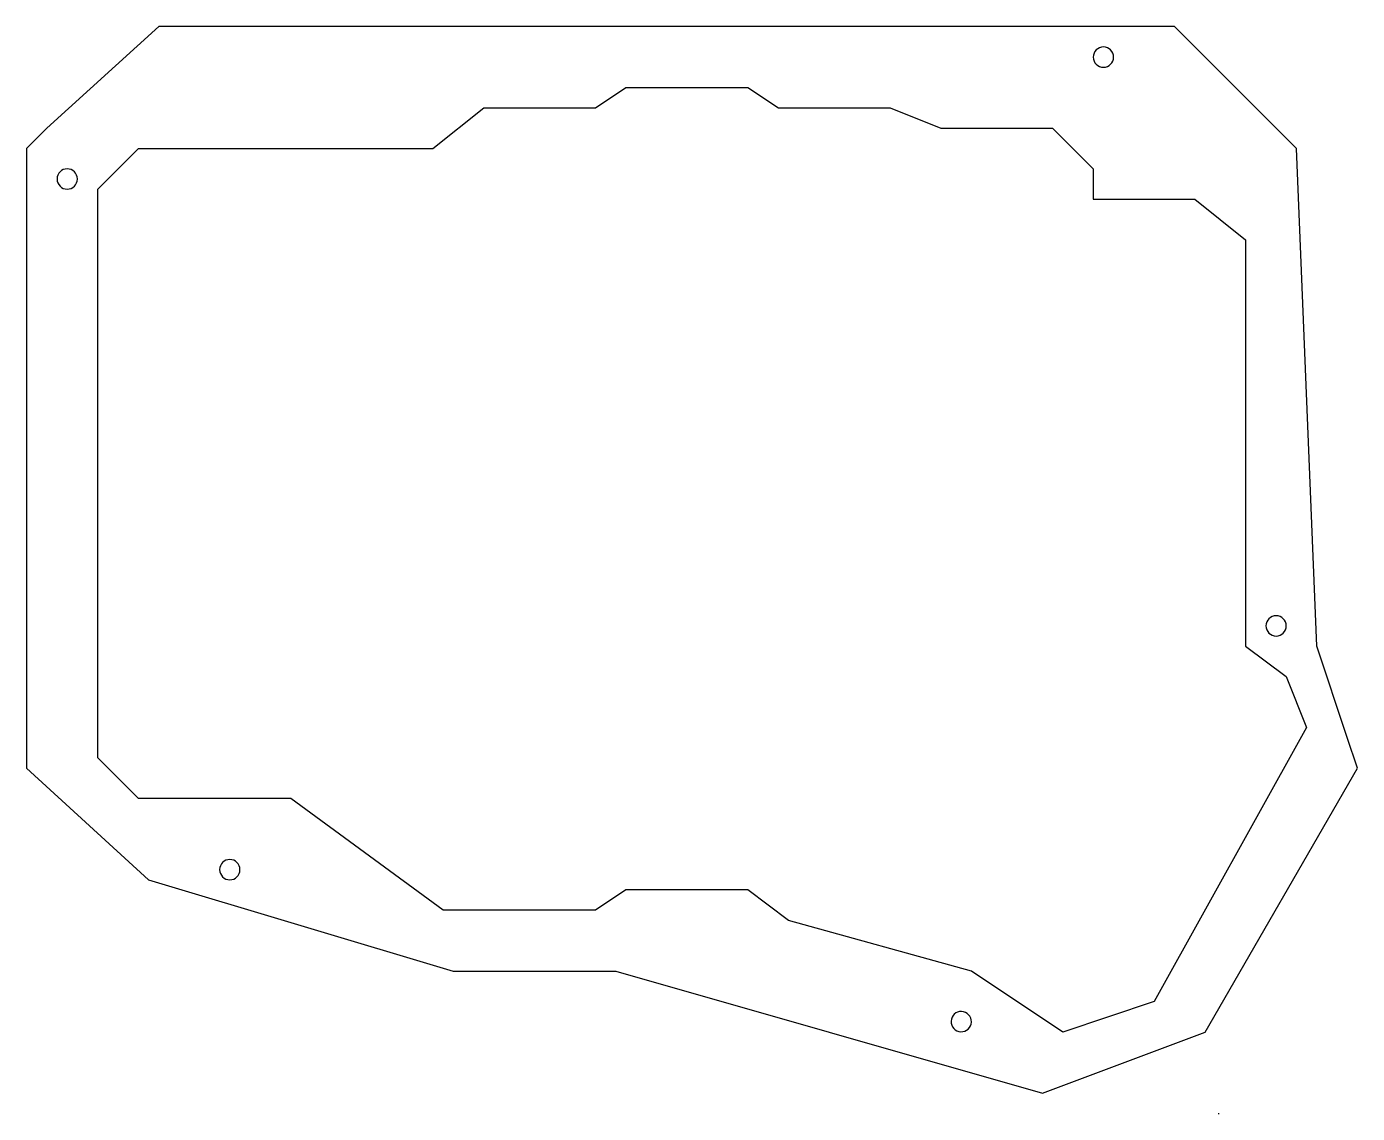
# Model space of a CAD drawing. Header units: millimetres. Extents: x 2700 to 9250, y -6900 to -1550.
import ezdxf

# ---------------------------------------------------------------- set-up
doc = ezdxf.new("R2010")
doc.units = ezdxf.units.MM

msp = doc.modelspace()

# ---------------------------------------------------------------- linework, layer by layer
for points in [[(3949.99, -1550), (3349.99, -1550), (2799.99, -2050), (2699.99, -2150), (2699.99, -5199.99), (3299.99, -5749.99), (4799.99, -6199.99), (5599.99, -6199.99), (7699.98, -6799.99), (8499.98, -6499.99), (9249.98, -5199.99), (9199.98, -5049.99), (9049.98, -4599.99), (8949.98, -2150), (8349.98, -1550), (3949.99, -1550)], [(3049.99, -5149.99), (3049.99, -2350), (3249.99, -2150), (3799.99, -2150), (4699.99, -2150), (4949.99, -1950), (5499.99, -1950), (5649.99, -1850), (6249.99, -1850), (6399.99, -1950), (6949.99, -1950), (7199.99, -2050), (7749.98, -2050), (7949.98, -2250), (7949.98, -2400), (8449.98, -2400), (8699.98, -2599.99), (8699.98, -4599.99), (8899.98, -4749.99), (8999.98, -4999.99), (8249.98, -6349.99), (7799.98, -6499.99), (7349.99, -6199.99), (6449.99, -5949.99), (6249.99, -5799.99), (5649.99, -5799.99), (5499.99, -5899.99), (4749.99, -5899.99), (3999.99, -5349.99), (3249.99, -5349.99), (3049.99, -5149.99)]]:
    msp.add_lwpolyline(points, close=True)
msp.add_lwpolyline([(8564.98, -6899.99), (8569.98, -6899.99)])
for centre, start, end in [((7999.980169, -1700.13), 0.1489691946, 359.8510308054), ((2899.990169, -2300.13), 0.1489691946, 359.8510308054), ((8849.980169, -4500.12), 0.1489691946, 359.8510308054), ((3699.990169, -5700.12), 0.1489691946, 359.8510308054), ((7300.02211, -6448.19835), 357.9464811767, 357.6483224999)]:
    msp.add_arc(centre, 50, start, end)

doc.saveas('drawing.dxf')
